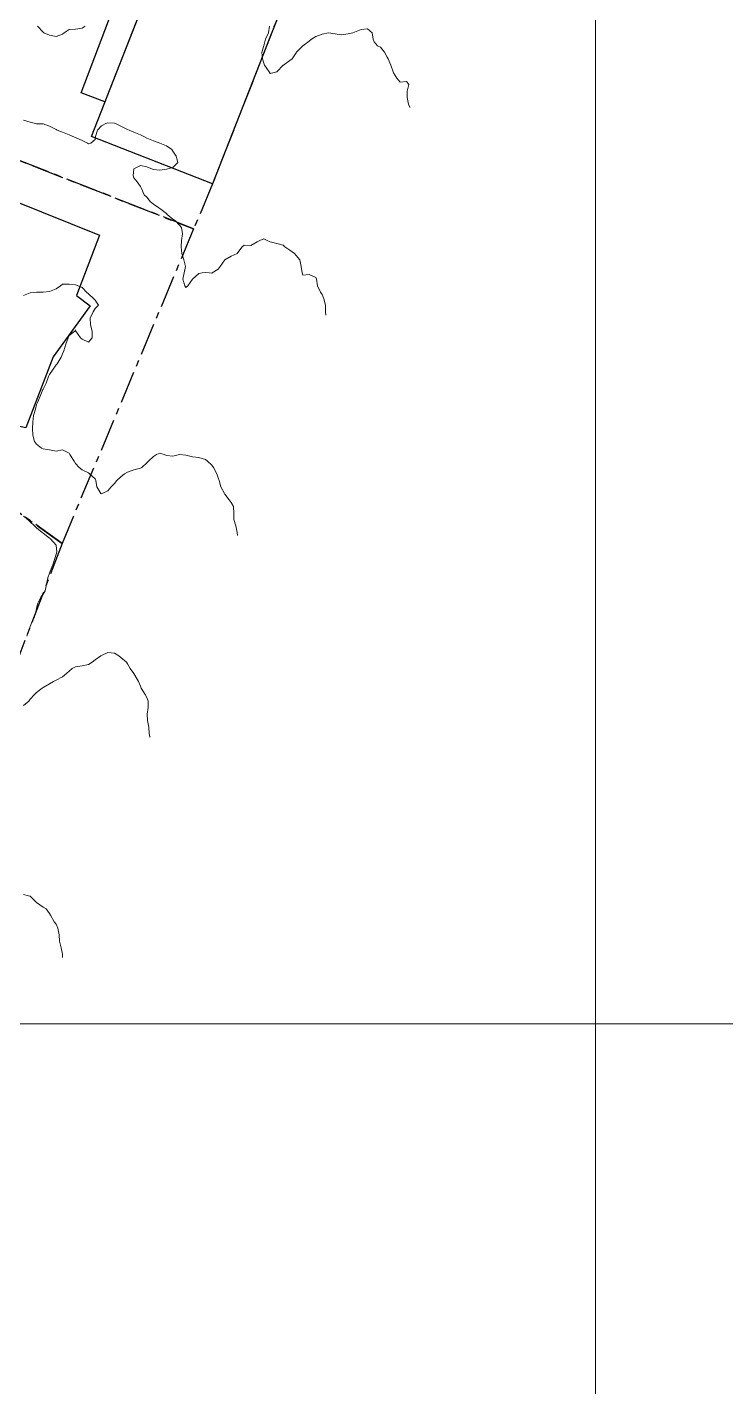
# Model space of a CAD drawing. Header units: centimetres. Extents: x 0 to 642158, y -847 to 649707.
# Drawn here: x 617523 to 617576.8, y 620159.4 to 620264.2 of the extents above; entities that cross this region are included whole.
import ezdxf

# ---------------------------------------------------------------- set-up
doc = ezdxf.new("R2010")
doc.units = ezdxf.units.CM
doc.header["$MEASUREMENT"] = 0
doc.linetypes.add('CENTERX2', pattern=[4, 2.5, -0.5, 0.5, -0.5])
doc.layers.add('MEV_grille', color=254, linetype='Continuous', lineweight=9)
doc.layers.add('WAL_topographie 0.5', color=253, linetype='Continuous', lineweight=20)
doc.layers.add('SPW_batiments', color=7, linetype='Continuous')
doc.layers.add('SPW_parcellaire cadastral', color=7, linetype='CENTERX2', lineweight=25, true_color=0xff0542)

# ---------------------------------------------------------------- blocks, each defined once
blk = doc.blocks.new('*U114')
at = {"layer": 'MEV_grille', "transparency": 33554687}
blk.add_lwpolyline([(-1338.46, 0), (1338.46, 0)], dxfattribs=at)
blk = doc.blocks.new('*U115')
at = {"layer": 'MEV_grille', "color": 0, "linetype": 'ByBlock', "lineweight": -2, "transparency": 16777216}
blk.add_blockref('*U114', (0, -2200), dxfattribs=at)
blk = doc.blocks.new('*U112')
at = {"layer": 'MEV_grille', "transparency": 33554687}
blk.add_lwpolyline([(0, 1825.48), (0, -1825.48)], dxfattribs=at)
blk = doc.blocks.new('*U113')
at = {"layer": 'MEV_grille', "color": 0, "linetype": 'ByBlock', "lineweight": -2, "transparency": 16777216}
blk.add_blockref('*U112', (2200, 0), dxfattribs=at)

msp = doc.modelspace()

# ---------------------------------------------------------------- linework, layer by layer
at = {"layer": 'SPW_batiments'}
for points in [[(617544.77, 620271.18), (617537.31, 620252.11), (617527.97, 620255.76), (617534.59, 620272.64), (617535.51, 620274.99), (617544.77, 620271.18)], [(617529.02, 620258.43), (617527.18, 620259.11), (617530.07, 620266.73), (617529.53, 620266.86), (617531.29, 620273.71), (617534.59, 620272.64), (617529.02, 620258.43)], [(617528.59, 620248.16), (617526.83, 620243.51), (617527.89, 620242.71), (617525.03, 620238.79), (617522.91, 620233.31), (617521.03, 620233.73), (617519.83, 620231.96), (617514.09, 620236.31), (617511.51, 620237.79), (617517.28, 620252.71), (617528.59, 620248.16)]]:
    msp.add_lwpolyline(points, dxfattribs=at)
at = {"layer": 'SPW_parcellaire cadastral'}
for points in [[(617498.17, 620305.59), (617509.07, 620296.6), (617525.02, 620283.39), (617528.05, 620280.99), (617531.56, 620278.04), (617535.51, 620274.99), (617544.77, 620271.18), (617537.31, 620252.11), (617535.85, 620248.64), (617482.46, 620269.6), (617498.17, 620305.59)], [(617467.27, 620275.57), (617482.46, 620269.6), (617535.85, 620248.64), (617525.71, 620224.39), (617471.86, 620263.11), (617467.27, 620275.57)], [(617497.38, 620205.57), (617492.46, 620208.31), (617471.86, 620263.11), (617525.71, 620224.39), (617522.23, 620215.28), (617517.43, 620217.04), (617507.62, 620220.65), (617508.14, 620222.06), (617504.01, 620223.58), (617499.12, 620210.3), (617497.38, 620205.57)]]:
    msp.add_lwpolyline(points, dxfattribs=at)
at = {"layer": 'WAL_topographie 0.5'}
for points in [[(617523.82, 620264.25), (617524.25, 620263.79), (617524.3, 620263.75), (617524.75, 620263.57), (617525.25, 620263.45), (617525.75, 620263.64), (617525.87, 620263.75), (617526.25, 620264), (617526.75, 620264.03), (617527.25, 620264.1), (617527.5, 620264.25)], [(617541.69, 620264.25), (617541.61, 620263.75), (617541.38, 620263.25), (617541.25, 620262.75), (617541.25, 620262.75), (617541.11, 620262.25), (617541.16, 620261.75), (617541.25, 620261.4), (617541.31, 620261.25), (617541.66, 620260.75), (617541.75, 620260.62), (617542.25, 620260.74), (617542.26, 620260.75), (617542.75, 620261.24), (617542.77, 620261.25), (617543.25, 620261.61), (617543.43, 620261.75), (617543.75, 620262.2), (617543.78, 620262.25), (617544.25, 620262.75), (617544.25, 620262.75), (617544.75, 620263.11), (617544.93, 620263.25), (617545.25, 620263.47), (617545.75, 620263.64), (617546.25, 620263.75), (617546.25, 620263.75), (617546.25, 620263.75), (617546.75, 620263.66), (617547.25, 620263.6), (617547.75, 620263.67), (617548.1, 620263.75), (617548.25, 620263.8), (617548.75, 620264), (617549.25, 620264.04), (617549.59, 620263.75), (617549.69, 620263.25), (617549.75, 620263.05), (617550.02, 620262.75), (617550.25, 620262.65), (617550.54, 620262.25), (617550.75, 620261.88), (617550.83, 620261.75), (617551.05, 620261.25), (617551.21, 620260.75), (617551.25, 620260.66), (617551.51, 620260.25), (617551.75, 620259.94), (617552.25, 620259.99), (617552.43, 620259.75), (617552.31, 620259.25), (617552.3, 620258.75), (617552.39, 620258.25), (617552.5, 620258.01), (617552.5, 620258)], [(617522.75, 620257.01), (617523.25, 620256.85), (617523.67, 620256.75), (617523.75, 620256.73), (617524.25, 620256.72), (617524.75, 620256.54), (617525.25, 620256.29), (617525.33, 620256.25), (617525.75, 620256.08), (617526.25, 620255.89), (617526.55, 620255.75), (617526.75, 620255.68), (617527.25, 620255.45), (617527.68, 620255.25), (617527.75, 620255.2), (617527.94, 620255.25), (617528.25, 620255.53), (617528.29, 620255.75), (617528.43, 620256.25), (617528.75, 620256.57), (617529.09, 620256.75), (617529.25, 620256.81), (617529.75, 620256.79), (617529.84, 620256.75), (617530.25, 620256.56), (617530.75, 620256.3), (617530.87, 620256.25), (617531.25, 620256.1), (617531.75, 620255.88), (617532, 620255.75), (617532.25, 620255.62), (617532.75, 620255.42), (617533.25, 620255.25), (617533.25, 620255.25), (617533.75, 620255.04), (617534.16, 620254.75), (617534.25, 620254.63), (617534.5, 620254.25), (617534.63, 620253.75), (617534.25, 620253.37), (617533.75, 620253.25), (617533.75, 620253.25), (617533.25, 620253.17), (617532.75, 620253.21), (617532.68, 620253.25), (617532.25, 620253.42), (617531.75, 620253.53), (617531.25, 620253.27), (617531.23, 620253.25), (617531.19, 620252.75), (617531.25, 620252.58), (617531.51, 620252.25), (617531.75, 620251.9), (617531.83, 620251.75), (617532.03, 620251.25), (617532.25, 620251.09), (617532.5, 620250.75), (617532.75, 620250.53), (617533.16, 620250.25), (617533.25, 620250.2), (617533.75, 620249.82), (617533.82, 620249.75), (617534.25, 620249.39), (617534.44, 620249.25), (617534.75, 620248.93), (617534.91, 620248.75), (617534.98, 620248.25), (617534.92, 620247.75), (617534.89, 620247.25), (617534.94, 620246.75), (617535.1, 620246.25), (617535.21, 620245.75), (617535.12, 620245.25), (617535.01, 620244.75), (617535.18, 620244.25), (617535.25, 620244.12), (617535.4, 620244.25), (617535.75, 620244.75), (617535.75, 620244.75), (617536.25, 620245.2), (617536.5, 620245.25), (617536.75, 620245.28), (617537.05, 620245.25), (617537.25, 620245.23), (617537.28, 620245.25), (617537.75, 620245.53), (617537.9, 620245.75), (617538.25, 620246.24), (617538.26, 620246.25), (617538.75, 620246.54), (617539.2, 620246.75), (617539.25, 620246.83), (617539.58, 620247.25), (617539.75, 620247.39), (617540.25, 620247.36), (617540.75, 620247.65), (617540.94, 620247.75), (617541.25, 620247.87), (617541.52, 620247.75), (617541.75, 620247.63), (617542.25, 620247.51), (617542.75, 620247.39), (617542.87, 620247.25), (617543.25, 620247), (617543.61, 620246.75), (617543.75, 620246.59), (617544.03, 620246.25), (617544.12, 620245.75), (617544.21, 620245.25), (617544.25, 620245.08), (617544.75, 620245.12), (617545.25, 620244.89), (617545.31, 620244.75), (617545.4, 620244.25), (617545.62, 620243.75), (617545.75, 620243.58), (617545.88, 620243.25), (617546.01, 620242.75), (617546, 620242.25), (617546, 620242.23), (617546.04, 620242)], [(617522.75, 620243.5), (617523.25, 620243.71), (617523.75, 620243.75), (617523.75, 620243.75), (617524.25, 620243.75), (617524.75, 620243.8), (617525.25, 620244.03), (617525.58, 620244.25), (617525.75, 620244.38), (617526.25, 620244.39), (617526.75, 620244.32), (617526.94, 620244.25), (617527.25, 620244.11), (617527.59, 620243.75), (617527.75, 620243.62), (617528.16, 620243.25), (617528.25, 620243.14), (617528.53, 620242.75), (617528.25, 620242.49), (617528.11, 620242.25), (617527.89, 620241.75), (617527.9, 620241.25), (617528.02, 620240.75), (617528.02, 620240.25), (617527.75, 620239.91), (617527.25, 620240.15), (617527.12, 620240.25), (617526.78, 620240.75), (617526.75, 620240.85), (617526.69, 620240.75), (617526.25, 620240.43), (617526.17, 620240.25), (617526, 620239.75), (617525.86, 620239.25), (617525.75, 620239), (617525.65, 620238.75), (617525.34, 620238.25), (617525.25, 620238.17), (617524.97, 620237.75), (617524.75, 620237.41), (617524.68, 620237.25), (617524.5, 620236.75), (617524.25, 620236.28), (617524.23, 620236.25), (617524.02, 620235.75), (617523.81, 620235.25), (617523.75, 620235.1), (617523.66, 620234.75), (617523.52, 620234.25), (617523.47, 620233.75), (617523.44, 620233.25), (617523.45, 620232.75), (617523.59, 620232.25), (617523.75, 620232.06), (617524.13, 620231.75), (617524.25, 620231.69), (617524.75, 620231.6), (617525.25, 620231.52), (617525.75, 620231.6), (617526.25, 620231.35), (617526.32, 620231.25), (617526.64, 620230.75), (617526.75, 620230.55), (617527.02, 620230.25), (617527.25, 620230.08), (617527.75, 620229.83), (617527.83, 620229.75), (617528.25, 620229.38), (617528.31, 620229.25), (617528.39, 620228.75), (617528.71, 620228.25), (617528.75, 620228.22), (617528.81, 620228.25), (617529.25, 620228.46), (617529.5, 620228.75), (617529.75, 620229.01), (617529.93, 620229.25), (617530.25, 620229.54), (617530.52, 620229.75), (617530.75, 620229.89), (617531.25, 620230.07), (617531.75, 620230.21), (617531.85, 620230.25), (617532.25, 620230.6), (617532.36, 620230.75), (617532.75, 620231.1), (617533, 620231.25), (617533.25, 620231.36), (617533.58, 620231.25), (617533.75, 620231.18), (617534.25, 620231.12), (617534.75, 620231.25), (617534.75, 620231.25), (617534.75, 620231.25), (617535.25, 620231.19), (617535.75, 620231.08), (617536.25, 620231.02), (617536.75, 620230.88), (617536.92, 620230.75), (617537.25, 620230.43), (617537.37, 620230.25), (617537.64, 620229.75), (617537.75, 620229.45), (617537.81, 620229.25), (617537.94, 620228.75), (617538.22, 620228.25), (617538.25, 620228.2), (617538.59, 620227.75), (617538.75, 620227.56), (617538.93, 620227.25), (617538.95, 620226.75), (617538.95, 620226.25), (617539.09, 620225.75), (617539.21, 620225.25), (617539.22, 620225)], [(617522.75, 620226.51), (617523.07, 620226.25), (617523.25, 620226.07), (617523.6, 620225.75), (617523.75, 620225.6), (617524.19, 620225.25), (617524.25, 620225.2), (617524.75, 620224.8), (617524.81, 620224.75), (617525.25, 620224.26), (617525.26, 620224.25), (617525.32, 620223.75), (617525.25, 620223.57), (617525.16, 620223.25), (617525, 620222.75), (617524.8, 620222.25), (617524.75, 620222.12), (617524.61, 620221.75), (617524.52, 620221.25), (617524.4, 620220.75), (617524.25, 620220.5), (617524.07, 620220.25), (617523.82, 620219.75), (617523.75, 620219.38), (617523.73, 620219.25), (617523.59, 620218.75), (617523.35, 620218.25), (617523.25, 620218), (617523.17, 620217.75), (617523.01, 620217.25)], [(617522.75, 620211.91), (617523.14, 620212.25), (617523.25, 620212.41), (617523.58, 620212.75), (617523.75, 620212.91), (617524.18, 620213.25), (617524.25, 620213.3), (617524.75, 620213.57), (617525.04, 620213.75), (617525.25, 620213.87), (617525.75, 620214.13), (617525.91, 620214.25), (617526.25, 620214.56), (617526.49, 620214.75), (617526.75, 620214.89), (617527.25, 620214.96), (617527.75, 620215.06), (617528.02, 620215.25), (617528.25, 620215.43), (617528.71, 620215.75), (617528.75, 620215.77), (617529.25, 620215.99), (617529.75, 620215.94), (617530.08, 620215.75), (617530.25, 620215.6), (617530.67, 620215.25), (617530.75, 620215.12), (617530.97, 620214.75), (617531.25, 620214.38), (617531.31, 620214.25), (617531.61, 620213.75), (617531.75, 620213.39), (617531.81, 620213.25), (617532.12, 620212.75), (617532.25, 620212.54), (617532.35, 620212.25), (617532.35, 620211.75), (617532.26, 620211.25), (617532.3, 620210.75), (617532.4, 620210.25), (617532.42, 620209.75), (617532.48, 620209.5), (617532.5, 620209.48)], [(617522.75, 620197.36), (617523.12, 620197.25), (617523.25, 620197.23), (617523.71, 620196.75), (617523.75, 620196.72), (617524.25, 620196.38), (617524.49, 620196.25), (617524.75, 620195.88), (617524.82, 620195.75), (617525.1, 620195.25), (617525.25, 620195.07), (617525.39, 620194.75), (617525.5, 620194.25), (617525.52, 620193.75), (617525.65, 620193.25), (617525.74, 620192.75), (617525.74, 620192.5)]]:
    msp.add_lwpolyline(points, dxfattribs=at)

# ---------------------------------------------------------------- block references
at = {"layer": 'MEV_grille', "transparency": 33554687}
for name, p in [('*U113', (615366.81, 620593.64)), ('*U115', (616669.48, 622387.38))]:
    msp.add_blockref(name, p, dxfattribs=at)

doc.saveas('drawing.dxf')
